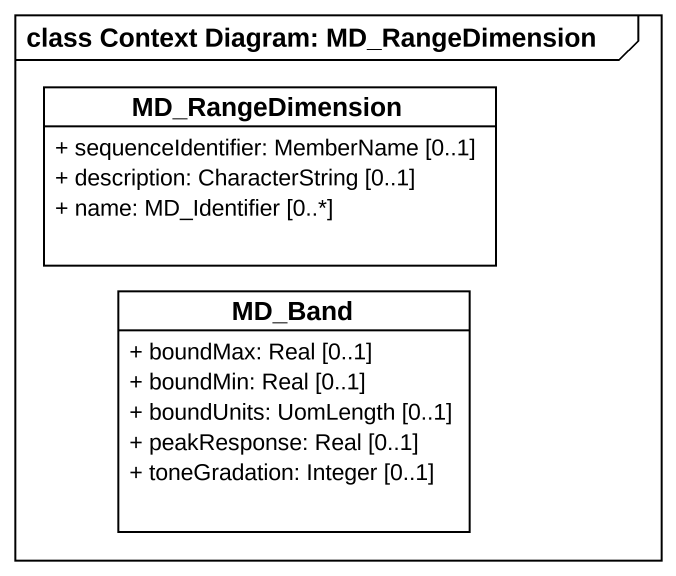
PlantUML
@startuml
mainframe class Context Diagram: MD_RangeDimension
hide circle
hide empty members
skinparam classAttributeIconSize 0
class MD_RangeDimension #FFFFFF {
  + sequenceIdentifier: MemberName [0..1]
  + description: CharacterString [0..1]
  + name: MD_Identifier [0..*]
}
class MD_Band #FFFFFF {
  + boundMax: Real [0..1]
  + boundMin: Real [0..1]
  + boundUnits: UomLength [0..1]
  + peakResponse: Real [0..1]
  + toneGradation: Integer [0..1]
}
@enduml
